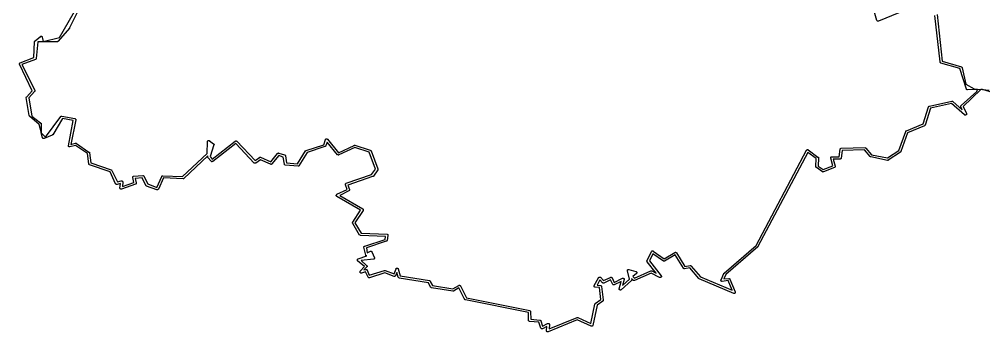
# Model space of a CAD drawing. Header units: metres. Extents: x 12 to 388, y 12 to 220.
# Drawn here: x 248.49 to 291.42, y 66.31 to 80.2 of the extents above; entities that cross this region are included whole.
import ezdxf

# ---------------------------------------------------------------- set-up
doc = ezdxf.new("R2010")
doc.units = ezdxf.units.M

msp = doc.modelspace()

# ---------------------------------------------------------------- linework, layer by layer
for points in [[(287.64, 80.49), (286.73, 80.12), (286.72, 80.12), (286.71, 80.12), (286.7, 80.12), (286.69, 80.12), (286.68, 80.13), (286.67, 80.14), (286.66, 80.15), (285.9, 82.8)], [(291.85, 76.94), (291.37, 77.08), (291.29, 77.08), (290.51, 76.32), (290.65, 76.01), (290.65, 76), (290.65, 75.99), (290.65, 75.98), (290.65, 75.97), (290.65, 75.96), (290.64, 75.96), (290.64, 75.95), (290.63, 75.95), (290.63, 75.94), (290.62, 75.94), (290.61, 75.94), (290.6, 75.94), (290.59, 75.94), (290.58, 75.94), (290.57, 75.95), (289.99, 76.46), (289.05, 76.25), (288.81, 75.5), (288.81, 75.49), (288.8, 75.49), (288.8, 75.48), (288.79, 75.48), (288.79, 75.47), (288.78, 75.47), (288.03, 75.16), (287.73, 74.32), (287.73, 74.31), (287.72, 74.31), (287.72, 74.3), (287.71, 74.3), (287.71, 74.29), (287.17, 73.94), (287.16, 73.94), (287.16, 73.93), (287.15, 73.93), (287.14, 73.93), (287.13, 73.93), (286.39, 74.09), (286.38, 74.09), (286.37, 74.1), (286.36, 74.1), (286.12, 74.4), (285.12, 74.37), (285.07, 74.03), (285.07, 74.02), (285.06, 74.02), (285.06, 74.01), (285.06, 74), (285.05, 74), (285.04, 74), (285.04, 73.99), (285.03, 73.99), (285.02, 73.99), (284.72, 73.99), (284.81, 73.67), (284.81, 73.66), (284.81, 73.65), (284.81, 73.64), (284.8, 73.64), (284.8, 73.63), (284.79, 73.62), (284.78, 73.61), (284.29, 73.42), (284.28, 73.42), (284.27, 73.41), (284.26, 73.42), (284.25, 73.42), (284.24, 73.42), (283.97, 73.62), (283.96, 73.62), (283.96, 73.63), (283.95, 73.63), (283.95, 73.64), (283.95, 73.65), (283.95, 73.66), (283.96, 74.02), (283.59, 74.28), (281.37, 70.1), (281.37, 70.09), (281.36, 70.09), (281.36, 70.08), (279.94, 68.85), (279.85, 68.66), (280.07, 68.68), (280.08, 68.68), (280.09, 68.68), (280.1, 68.68), (280.1, 68.67), (280.11, 68.67), (280.11, 68.66), (280.12, 68.66), (280.12, 68.65), (280.36, 68.08), (280.36, 68.07), (280.36, 68.06), (280.36, 68.05), (280.36, 68.04), (280.36, 68.03), (280.35, 68.03), (280.35, 68.02), (280.34, 68.02), (280.33, 68.01), (280.32, 68.01), (280.31, 68.01), (280.3, 68.01), (280.29, 68.01), (278.76, 68.66), (278.76, 68.67), (278.75, 68.67), (278.74, 68.68), (278.34, 69.15), (278.1, 69.11), (278.09, 69.11), (278.08, 69.11), (278.07, 69.11), (278.07, 69.12), (278.06, 69.12), (278.06, 69.13), (278.05, 69.13), (277.68, 69.73), (277.21, 69.45), (277.21, 69.44), (277.2, 69.44), (277.19, 69.44), (277.18, 69.44), (277.17, 69.44), (277.17, 69.45), (277.16, 69.45), (276.69, 69.78), (276.54, 69.46), (277.06, 68.8), (277.06, 68.79), (277.06, 68.78), (277.07, 68.78), (277.07, 68.77), (277.07, 68.76), (277.07, 68.75), (277.06, 68.75), (277.06, 68.74), (277.06, 68.73), (277.05, 68.73), (277.05, 68.72), (277.04, 68.72), (277.03, 68.72), (277.02, 68.72), (277.01, 68.72), (277, 68.72), (276.99, 68.72), (276.62, 68.92), (275.87, 68.59), (275.86, 68.58), (275.85, 68.58), (275.84, 68.58), (275.83, 68.59), (275.82, 68.59), (275.82, 68.6), (275.81, 68.6), (275.74, 68.68), (275.75, 68.64), (275.75, 68.63), (275.75, 68.62), (275.75, 68.61), (275.74, 68.6), (275.74, 68.59), (275.28, 68.17), (275.27, 68.17), (275.26, 68.16), (275.25, 68.16), (275.24, 68.16), (275.23, 68.16), (275.22, 68.17), (275.21, 68.17), (275.21, 68.18), (275.2, 68.18), (275.2, 68.19), (275.2, 68.2), (275.2, 68.21), (275.2, 68.22), (275.28, 68.55), (274.97, 68.39), (274.96, 68.39), (274.95, 68.39), (274.94, 68.39), (274.93, 68.39), (274.92, 68.4), (274.91, 68.41), (274.81, 68.61), (274.51, 68.47), (274.5, 68.47), (274.49, 68.47), (274.48, 68.47), (274.47, 68.47), (274.46, 68.48), (274.45, 68.48), (274.33, 68.61), (274.21, 68.38), (274.36, 68.36), (274.37, 68.36), (274.38, 68.36), (274.39, 68.35), (274.4, 68.34), (274.4, 68.33), (274.4, 68.32), (274.48, 67.72), (274.48, 67.71), (274.48, 67.7), (274.48, 67.69), (274.47, 67.69), (274.47, 67.68), (274.46, 67.67), (274.21, 67.49), (274.02, 66.59), (274.01, 66.58), (274.01, 66.57), (274, 66.57), (274, 66.56), (273.99, 66.56), (273.98, 66.56), (273.98, 66.55), (273.97, 66.55), (273.96, 66.55), (273.96, 66.56), (273.95, 66.56), (273.33, 66.84), (272.03, 66.31), (272.02, 66.31), (272.01, 66.31), (272, 66.31), (271.99, 66.31), (271.98, 66.31), (271.98, 66.32), (271.97, 66.32), (271.97, 66.33), (271.96, 66.33), (271.96, 66.34), (271.96, 66.35), (271.96, 66.36), (271.98, 66.54), (271.78, 66.44), (271.77, 66.44), (271.76, 66.44), (271.75, 66.44), (271.74, 66.44), (271.73, 66.44), (271.72, 66.45), (271.71, 66.46), (271.71, 66.47), (271.62, 66.73), (271.2, 66.77), (271.19, 66.77), (271.19, 66.78), (271.18, 66.78), (271.17, 66.79), (271.16, 66.8), (271.16, 66.81), (271.16, 66.82), (271.15, 67.16), (268.35, 67.73), (268.34, 67.73), (268.33, 67.73), (268.33, 67.74), (268.32, 67.74), (268.32, 67.75), (268.31, 67.75), (268.06, 68.26), (267.82, 68.12), (267.81, 68.12), (267.8, 68.12), (267.79, 68.12), (266.84, 68.26), (266.83, 68.26), (266.83, 68.27), (266.82, 68.27), (266.81, 68.28), (266.8, 68.29), (266.7, 68.48), (265.4, 68.69), (265.4, 68.7), (265.39, 68.7), (265.38, 68.7), (265.38, 68.71), (265.37, 68.71), (265.37, 68.72), (265.36, 68.73), (265.3, 68.95), (265.23, 68.8), (265.23, 68.79), (265.22, 68.79), (265.22, 68.78), (265.21, 68.78), (265.21, 68.77), (265.2, 68.77), (265.19, 68.77), (265.18, 68.77), (265.17, 68.77), (264.76, 68.93), (264.08, 68.71), (264.07, 68.71), (264.06, 68.71), (264.05, 68.71), (264.04, 68.71), (264.03, 68.72), (264.02, 68.73), (264.02, 68.74), (263.9, 68.97), (263.72, 68.92), (263.71, 68.92), (263.7, 68.92), (263.69, 68.92), (263.68, 68.93), (263.67, 68.93), (263.67, 68.94), (263.66, 68.94), (263.66, 68.95), (263.66, 68.96), (263.66, 68.97), (263.66, 68.98), (263.66, 68.99), (263.67, 69), (263.85, 69.21), (263.55, 69.46), (263.55, 69.47), (263.54, 69.48), (263.54, 69.49), (263.54, 69.5), (263.54, 69.51), (263.54, 69.52), (263.54, 69.53), (263.55, 69.53), (263.55, 69.54), (263.56, 69.54), (263.56, 69.55), (263.57, 69.55), (263.96, 69.68), (263.95, 69.68), (263.94, 69.68), (263.93, 69.68), (263.93, 69.69), (263.92, 69.69), (263.92, 69.7), (263.91, 69.7), (263.91, 69.71), (263.91, 69.72), (263.83, 70.07), (263.83, 70.08), (263.83, 70.09), (263.84, 70.1), (263.84, 70.11), (263.85, 70.11), (263.85, 70.12), (263.86, 70.12), (263.87, 70.12), (264.77, 70.41), (264.79, 70.55), (263.68, 70.59), (263.67, 70.59), (263.66, 70.59), (263.66, 70.6), (263.65, 70.6), (263.64, 70.61), (263.33, 71.12), (263.32, 71.13), (263.32, 71.14), (263.32, 71.15), (263.32, 71.16), (263.32, 71.17), (263.33, 71.17), (263.33, 71.18), (263.68, 71.71), (262.63, 72.33), (262.62, 72.33), (262.62, 72.34), (262.61, 72.34), (262.61, 72.35), (262.6, 72.35), (262.6, 72.36), (262.6, 72.37), (262.6, 72.38), (262.6, 72.39), (262.61, 72.39), (262.61, 72.4), (262.62, 72.41), (262.63, 72.42), (263.08, 72.64), (263.01, 72.84), (263.01, 72.85), (263.01, 72.86), (263.01, 72.87), (263.01, 72.88), (263.02, 72.89), (263.03, 72.9), (263.04, 72.9), (263.04, 72.91), (264.17, 73.3), (264.35, 73.54), (264.06, 74.29), (263.42, 74.5), (262.71, 74.17), (262.7, 74.16), (262.69, 74.16), (262.68, 74.16), (262.68, 74.17), (262.67, 74.17), (262.66, 74.17), (262.65, 74.18), (262.19, 74.74), (262.13, 74.57), (262.12, 74.56), (262.12, 74.55), (262.11, 74.55), (262.11, 74.54), (262.1, 74.54), (262.09, 74.54), (261.3, 74.28), (260.94, 73.69), (260.94, 73.68), (260.93, 73.68), (260.92, 73.68), (260.92, 73.67), (260.91, 73.67), (260.9, 73.67), (260.33, 73.72), (260.32, 73.72), (260.31, 73.73), (260.3, 73.73), (260.3, 73.74), (260.29, 73.75), (260.29, 73.76), (260.24, 74.08), (260.04, 74.15), (259.73, 73.77), (259.73, 73.76), (259.72, 73.76), (259.71, 73.76), (259.71, 73.75), (259.7, 73.75), (259.69, 73.75), (259.68, 73.75), (259.68, 73.76), (259.67, 73.76), (259.22, 73.96), (259.02, 73.81), (259.01, 73.8), (259, 73.8), (258.99, 73.8), (258.98, 73.8), (258.97, 73.8), (258.96, 73.8), (258.96, 73.81), (258.95, 73.81), (258.13, 74.68), (257.1, 73.88), (257.09, 73.88), (257.08, 73.88), (257.08, 73.87), (257.07, 73.87), (257.06, 73.87), (257.05, 73.88), (257.04, 73.88), (257.03, 73.89), (256.89, 74.06), (256.88, 74.06), (256.88, 74.07), (256.88, 74.08), (256.88, 74.09), (256.88, 74.1), (256.88, 74.11), (256.89, 74.13), (255.82, 73.12), (255.81, 73.12), (255.8, 73.11), (255.79, 73.11), (255.78, 73.11), (254.91, 73.15), (254.68, 72.65), (254.67, 72.64), (254.67, 72.63), (254.66, 72.63), (254.65, 72.63), (254.65, 72.62), (254.64, 72.62), (254.63, 72.62), (254.62, 72.62), (254.16, 72.79), (254.15, 72.8), (254.14, 72.8), (254.14, 72.81), (254.13, 72.81), (254.13, 72.82), (253.96, 73.16), (253.65, 73.13), (253.7, 72.93), (253.7, 72.92), (253.71, 72.92), (253.71, 72.91), (253.7, 72.91), (253.7, 72.9), (253.7, 72.89), (253.7, 72.88), (253.69, 72.88), (253.68, 72.87), (253.67, 72.87), (253.04, 72.65), (253.03, 72.65), (253.02, 72.65), (253.01, 72.65), (253, 72.65), (252.99, 72.66), (252.98, 72.67), (252.98, 72.68), (252.97, 72.69), (252.97, 72.7), (252.99, 72.9), (252.84, 72.86), (252.83, 72.86), (252.82, 72.86), (252.81, 72.86), (252.8, 72.86), (252.8, 72.87), (252.79, 72.87), (252.79, 72.88), (252.78, 72.88), (252.53, 73.42), (251.62, 73.73), (251.61, 73.74), (251.6, 73.74), (251.6, 73.75), (251.59, 73.75), (251.59, 73.76), (251.59, 73.77), (251.58, 73.77), (251.52, 74.23), (250.99, 74.59), (250.74, 74.53), (250.73, 74.53), (250.72, 74.53), (250.71, 74.53), (250.7, 74.53), (250.7, 74.54), (250.69, 74.54), (250.69, 74.55), (250.68, 74.55), (250.68, 74.56), (250.68, 74.57), (250.68, 74.58), (250.89, 75.7), (250.41, 75.8), (249.98, 75.07), (249.97, 75.07), (249.97, 75.06), (249.96, 75.06), (249.95, 75.05), (249.6, 74.9), (249.59, 74.9), (249.58, 74.9), (249.57, 74.9), (249.56, 74.9), (249.55, 74.91), (249.54, 74.91), (249.54, 74.92), (249.54, 74.93), (249.53, 74.93), (249.53, 74.94), (249.47, 75.15), (249.46, 75.16), (249.46, 75.2), (249.37, 75.53), (248.95, 75.89), (248.94, 75.89), (248.94, 75.9), (248.94, 75.91), (248.93, 75.92), (248.8, 76.72), (248.8, 76.73), (248.81, 76.74), (248.81, 76.75), (248.81, 76.76), (248.82, 76.76), (249.07, 77.03), (248.5, 78.21), (248.49, 78.22), (248.49, 78.23), (248.5, 78.24), (248.5, 78.25), (248.5, 78.26), (248.51, 78.26), (248.51, 78.27), (248.52, 78.27), (248.53, 78.27), (249.14, 78.5), (249.17, 79.2), (249.17, 79.21), (249.17, 79.22), (249.18, 79.23), (249.18, 79.24), (249.19, 79.24), (249.43, 79.44), (249.44, 79.44), (249.44, 79.45), (249.45, 79.45), (249.46, 79.45), (249.47, 79.45), (249.48, 79.45), (249.49, 79.45), (249.49, 79.44), (249.5, 79.44), (249.5, 79.43), (249.51, 79.43), (249.51, 79.42), (249.51, 79.41), (249.56, 79.22), (250.28, 79.4), (251.11, 80.83)], [(251.23, 80.84), (250.73, 79.82), (250.72, 79.81), (250.22, 79.23), (250.21, 79.23), (250.21, 79.22), (250.2, 79.22), (250.19, 79.21), (250.18, 79.21), (249.32, 79.21), (249.24, 78.46), (249.24, 78.45), (249.24, 78.44), (249.23, 78.43), (249.22, 78.42), (249.21, 78.42), (248.61, 78.2), (249.18, 77.05), (249.18, 77.04), (249.18, 77.03), (249.18, 77.02), (249.18, 77.01), (249.18, 77), (249.17, 77), (249.17, 76.99), (248.91, 76.71), (249.05, 75.89), (249.44, 75.6), (249.44, 75.59), (249.45, 75.59), (249.45, 75.58), (249.46, 75.58), (249.46, 75.57), (249.46, 75.56), (249.46, 75.2), (249.47, 75.15), (249.66, 74.96), (250.34, 75.88), (250.35, 75.89), (250.36, 75.89), (250.36, 75.9), (250.37, 75.9), (250.38, 75.9), (250.39, 75.9), (250.96, 75.79), (250.97, 75.79), (250.98, 75.78), (250.98, 75.78), (250.99, 75.77), (251, 75.76), (251, 75.75), (251, 75.74), (251, 75.73), (250.79, 74.64), (250.99, 74.69), (251, 74.69), (251.01, 74.69), (251.02, 74.69), (251.03, 74.68), (251.59, 74.3), (251.6, 74.3), (251.6, 74.29), (251.61, 74.29), (251.61, 74.28), (251.61, 74.27), (251.68, 73.82), (252.58, 73.51), (252.59, 73.51), (252.59, 73.5), (252.6, 73.5), (252.6, 73.49), (252.61, 73.48), (252.86, 72.97), (253.03, 73.02), (253.04, 73.02), (253.05, 73.02), (253.06, 73.02), (253.07, 73.02), (253.07, 73.01), (253.08, 73.01), (253.08, 73), (253.09, 73), (253.09, 72.99), (253.1, 72.98), (253.1, 72.97), (253.1, 72.96), (253.08, 72.77), (253.59, 72.95), (253.54, 73.17), (253.53, 73.18), (253.53, 73.19), (253.54, 73.19), (253.54, 73.2), (253.54, 73.21), (253.55, 73.21), (253.55, 73.22), (253.56, 73.22), (253.57, 73.23), (253.58, 73.23), (253.99, 73.26), (254, 73.26), (254.01, 73.26), (254.02, 73.25), (254.03, 73.24), (254.04, 73.23), (254.21, 72.88), (254.61, 72.73), (254.84, 73.22), (254.84, 73.23), (254.85, 73.24), (254.86, 73.24), (254.86, 73.25), (254.87, 73.25), (254.88, 73.25), (255.76, 73.21), (256.85, 74.24), (256.87, 74.77), (256.87, 74.78), (256.88, 74.78), (256.88, 74.79), (256.88, 74.8), (256.89, 74.8), (256.9, 74.81), (256.91, 74.81), (256.92, 74.81), (256.93, 74.81), (256.94, 74.81), (256.95, 74.81), (256.95, 74.8), (257.14, 74.67), (257.15, 74.66), (257.15, 74.65), (257.15, 74.64), (257.16, 74.64), (257.16, 74.63), (257.16, 74.62), (257.15, 74.62), (256.98, 74.1), (257.07, 73.99), (258.1, 74.79), (258.11, 74.79), (258.11, 74.8), (258.12, 74.8), (258.13, 74.8), (258.14, 74.8), (258.15, 74.8), (258.16, 74.8), (258.16, 74.79), (258.17, 74.79), (258.99, 73.92), (259.18, 74.06), (259.19, 74.07), (259.2, 74.07), (259.21, 74.07), (259.22, 74.07), (259.23, 74.07), (259.68, 73.86), (259.98, 74.24), (259.99, 74.24), (259.99, 74.25), (260, 74.25), (260.01, 74.25), (260.02, 74.26), (260.03, 74.26), (260.03, 74.25), (260.04, 74.25), (260.3, 74.17), (260.31, 74.17), (260.32, 74.16), (260.33, 74.15), (260.33, 74.14), (260.34, 74.14), (260.34, 74.13), (260.38, 73.82), (260.87, 73.77), (261.23, 74.35), (261.24, 74.35), (261.24, 74.36), (261.25, 74.36), (261.25, 74.37), (261.26, 74.37), (262.04, 74.62), (262.12, 74.86), (262.12, 74.87), (262.13, 74.87), (262.13, 74.88), (262.14, 74.88), (262.14, 74.89), (262.15, 74.89), (262.16, 74.89), (262.17, 74.89), (262.18, 74.89), (262.19, 74.89), (262.2, 74.89), (262.2, 74.88), (262.21, 74.88), (262.7, 74.27), (263.4, 74.59), (263.4, 74.6), (263.41, 74.6), (263.42, 74.6), (263.43, 74.6), (264.11, 74.38), (264.12, 74.38), (264.13, 74.37), (264.14, 74.37), (264.14, 74.36), (264.14, 74.35), (264.15, 74.35), (264.45, 73.56), (264.45, 73.55), (264.45, 73.54), (264.45, 73.53), (264.45, 73.52), (264.45, 73.51), (264.25, 73.23), (264.24, 73.22), (264.23, 73.21), (264.22, 73.21), (263.12, 72.83), (263.19, 72.63), (263.19, 72.62), (263.19, 72.61), (263.19, 72.6), (263.18, 72.59), (263.17, 72.58), (263.16, 72.57), (262.76, 72.37), (263.78, 71.77), (263.78, 71.76), (263.79, 71.76), (263.79, 71.75), (263.8, 71.75), (263.8, 71.74), (263.8, 71.73), (263.8, 71.72), (263.8, 71.71), (263.8, 71.7), (263.79, 71.7), (263.43, 71.15), (263.71, 70.69), (264.86, 70.65), (264.87, 70.65), (264.88, 70.65), (264.88, 70.64), (264.89, 70.64), (264.89, 70.63), (264.9, 70.63), (264.9, 70.62), (264.9, 70.61), (264.9, 70.6), (264.9, 70.59), (264.86, 70.37), (264.86, 70.36), (264.85, 70.36), (264.85, 70.35), (264.85, 70.34), (264.84, 70.34), (264.84, 70.33), (264.83, 70.33), (264.82, 70.33), (263.94, 70.04), (263.98, 69.82), (264.12, 69.89), (264.13, 69.89), (264.14, 69.89), (264.15, 69.89), (264.16, 69.89), (264.17, 69.89), (264.17, 69.88), (264.18, 69.88), (264.18, 69.87), (264.19, 69.87), (264.19, 69.86), (264.3, 69.6), (264.3, 69.59), (264.3, 69.58), (264.3, 69.57), (264.3, 69.56), (264.29, 69.56), (264.29, 69.55), (264.28, 69.55), (264.28, 69.54), (264.27, 69.54), (264.26, 69.53), (263.71, 69.47), (263.95, 69.26), (263.96, 69.25), (263.96, 69.24), (263.97, 69.24), (263.97, 69.23), (263.97, 69.22), (263.97, 69.21), (263.97, 69.2), (263.96, 69.2), (263.96, 69.19), (263.95, 69.18), (263.83, 69.06), (263.92, 69.08), (263.93, 69.08), (263.94, 69.08), (263.95, 69.07), (263.96, 69.07), (263.96, 69.06), (263.97, 69.06), (263.97, 69.05), (263.98, 69.05), (264.07, 68.82), (264.74, 69.03), (264.75, 69.03), (264.76, 69.03), (264.77, 69.03), (264.78, 69.03), (265.18, 68.89), (265.26, 69.11), (265.26, 69.12), (265.27, 69.12), (265.27, 69.13), (265.28, 69.13), (265.29, 69.14), (265.3, 69.14), (265.31, 69.14), (265.32, 69.14), (265.33, 69.13), (265.34, 69.13), (265.34, 69.12), (265.35, 69.12), (265.35, 69.11), (265.35, 69.1), (265.45, 68.79), (266.75, 68.58), (266.76, 68.58), (266.76, 68.57), (266.77, 68.57), (266.77, 68.56), (266.78, 68.56), (266.78, 68.55), (266.88, 68.36), (267.79, 68.22), (268.06, 68.37), (268.07, 68.38), (268.08, 68.38), (268.09, 68.38), (268.1, 68.38), (268.1, 68.37), (268.11, 68.37), (268.12, 68.36), (268.12, 68.35), (268.13, 68.35), (268.39, 67.82), (271.21, 67.25), (271.22, 67.24), (271.23, 67.24), (271.23, 67.23), (271.24, 67.23), (271.24, 67.22), (271.24, 67.21), (271.25, 67.21), (271.25, 67.2), (271.26, 66.87), (271.66, 66.83), (271.67, 66.83), (271.67, 66.82), (271.68, 66.82), (271.69, 66.82), (271.69, 66.81), (271.7, 66.81), (271.7, 66.8), (271.7, 66.79), (271.78, 66.56), (272.01, 66.68), (272.02, 66.68), (272.03, 66.68), (272.04, 66.68), (272.05, 66.68), (272.06, 66.68), (272.06, 66.67), (272.07, 66.67), (272.07, 66.66), (272.08, 66.66), (272.08, 66.65), (272.09, 66.64), (272.09, 66.63), (272.07, 66.43), (273.32, 66.94), (273.33, 66.94), (273.34, 66.94), (273.35, 66.94), (273.93, 66.68), (274.11, 67.53), (274.12, 67.54), (274.12, 67.55), (274.13, 67.56), (274.38, 67.74), (274.31, 68.27), (274.12, 68.29), (274.11, 68.29), (274.1, 68.29), (274.1, 68.3), (274.09, 68.3), (274.09, 68.31), (274.08, 68.31), (274.08, 68.32), (274.08, 68.33), (274.08, 68.34), (274.08, 68.35), (274.08, 68.36), (274.28, 68.71), (274.28, 68.72), (274.29, 68.72), (274.29, 68.73), (274.3, 68.73), (274.31, 68.74), (274.32, 68.74), (274.33, 68.74), (274.34, 68.74), (274.35, 68.73), (274.36, 68.73), (274.5, 68.58), (274.81, 68.72), (274.81, 68.73), (274.82, 68.73), (274.83, 68.73), (274.84, 68.73), (274.85, 68.73), (274.85, 68.72), (274.86, 68.72), (274.87, 68.71), (274.88, 68.7), (274.97, 68.5), (275.34, 68.69), (275.35, 68.69), (275.36, 68.69), (275.37, 68.69), (275.38, 68.69), (275.39, 68.69), (275.39, 68.68), (275.4, 68.68), (275.4, 68.67), (275.41, 68.67), (275.41, 68.66), (275.41, 68.65), (275.41, 68.64), (275.41, 68.63), (275.34, 68.36), (275.65, 68.65), (275.56, 69.01), (275.56, 69.02), (275.56, 69.03), (275.56, 69.04), (275.56, 69.05), (275.57, 69.05), (275.57, 69.06), (275.58, 69.06), (275.58, 69.07), (275.59, 69.07), (275.6, 69.07), (275.6, 69.08), (275.61, 69.08), (275.62, 69.08), (275.62, 69.07), (275.94, 68.99), (275.95, 68.99), (275.96, 68.98), (275.97, 68.98), (275.97, 68.97), (275.98, 68.96), (275.98, 68.95), (275.98, 68.94), (275.98, 68.93), (275.98, 68.92), (275.97, 68.92), (275.97, 68.91), (275.97, 68.9), (275.96, 68.9), (275.8, 68.77), (275.87, 68.69), (276.6, 69.02), (276.61, 69.02), (276.62, 69.02), (276.63, 69.02), (276.64, 69.02), (276.84, 68.92), (276.44, 69.42), (276.44, 69.43), (276.44, 69.44), (276.43, 69.44), (276.43, 69.45), (276.43, 69.46), (276.44, 69.46), (276.44, 69.47), (276.63, 69.87), (276.63, 69.88), (276.64, 69.89), (276.65, 69.89), (276.65, 69.9), (276.66, 69.9), (276.67, 69.9), (276.68, 69.9), (276.69, 69.9), (276.7, 69.9), (276.7, 69.89), (277.19, 69.55), (277.67, 69.84), (277.68, 69.84), (277.69, 69.85), (277.7, 69.85), (277.71, 69.84), (277.72, 69.84), (277.73, 69.83), (277.74, 69.82), (278.12, 69.21), (278.36, 69.25), (278.37, 69.25), (278.38, 69.25), (278.38, 69.24), (278.39, 69.24), (278.4, 69.24), (278.4, 69.23), (278.81, 68.75), (280.22, 68.15), (280.04, 68.58), (279.78, 68.55), (279.77, 68.55), (279.76, 68.55), (279.75, 68.55), (279.75, 68.56), (279.74, 68.56), (279.73, 68.57), (279.73, 68.58), (279.72, 68.58), (279.72, 68.59), (279.72, 68.6), (279.72, 68.61), (279.73, 68.62), (279.85, 68.9), (279.85, 68.91), (279.86, 68.91), (279.86, 68.92), (281.29, 70.15), (283.53, 74.38), (283.54, 74.39), (283.55, 74.4), (283.56, 74.4), (283.56, 74.41), (283.57, 74.41), (283.58, 74.41), (283.59, 74.41), (283.6, 74.4), (283.61, 74.4), (284.04, 74.08), (284.05, 74.08), (284.05, 74.07), (284.06, 74.07), (284.06, 74.06), (284.06, 74.05), (284.06, 74.04), (284.05, 73.68), (284.28, 73.52), (284.7, 73.69), (284.61, 74.03), (284.6, 74.04), (284.6, 74.05), (284.61, 74.05), (284.61, 74.06), (284.61, 74.07), (284.62, 74.08), (284.63, 74.09), (284.64, 74.09), (284.65, 74.09), (284.98, 74.09), (285.03, 74.43), (285.03, 74.44), (285.04, 74.44), (285.04, 74.45), (285.05, 74.46), (285.06, 74.46), (285.06, 74.47), (285.07, 74.47), (285.08, 74.47), (286.14, 74.5), (286.15, 74.5), (286.15, 74.49), (286.16, 74.49), (286.17, 74.49), (286.18, 74.48), (286.43, 74.18), (287.13, 74.04), (287.64, 74.37), (287.95, 75.22), (287.95, 75.23), (287.96, 75.23), (287.96, 75.24), (287.97, 75.24), (287.98, 75.25), (288.72, 75.56), (288.96, 76.31), (288.97, 76.31), (288.97, 76.32), (288.97, 76.33), (288.98, 76.33), (288.98, 76.34), (288.99, 76.34), (289, 76.34), (290, 76.56), (290.01, 76.56), (290.02, 76.56), (290.03, 76.56), (290.04, 76.55), (290.46, 76.18), (290.4, 76.31), (290.4, 76.32), (290.4, 76.33), (290.4, 76.34), (290.4, 76.35), (290.41, 76.36), (290.41, 76.37), (290.42, 76.37), (291.12, 77), (291.14, 77.08), (290.7, 77.07), (290.69, 77.07), (290.68, 77.07), (290.67, 77.07), (290.67, 77.08), (290.66, 77.08), (290.66, 77.09), (290.65, 77.09), (290.65, 77.1), (290.35, 78.01), (289.51, 78.26), (289.51, 78.27), (289.5, 78.27), (289.49, 78.28), (289.48, 78.29), (289.48, 78.3), (289.48, 78.31), (289.25, 80.38)], [(289.35, 80.42), (289.57, 78.35), (290.43, 78.09), (290.43, 78.08), (290.44, 78.08), (290.45, 78.07), (290.46, 78.06), (290.46, 78.05), (290.63, 77.32), (291, 77.11), (291.29, 77.08), (291.3, 77.1), (291.37, 77.08), (291.66, 77.05)]]:
    msp.add_lwpolyline(points)

doc.saveas('drawing.dxf')
